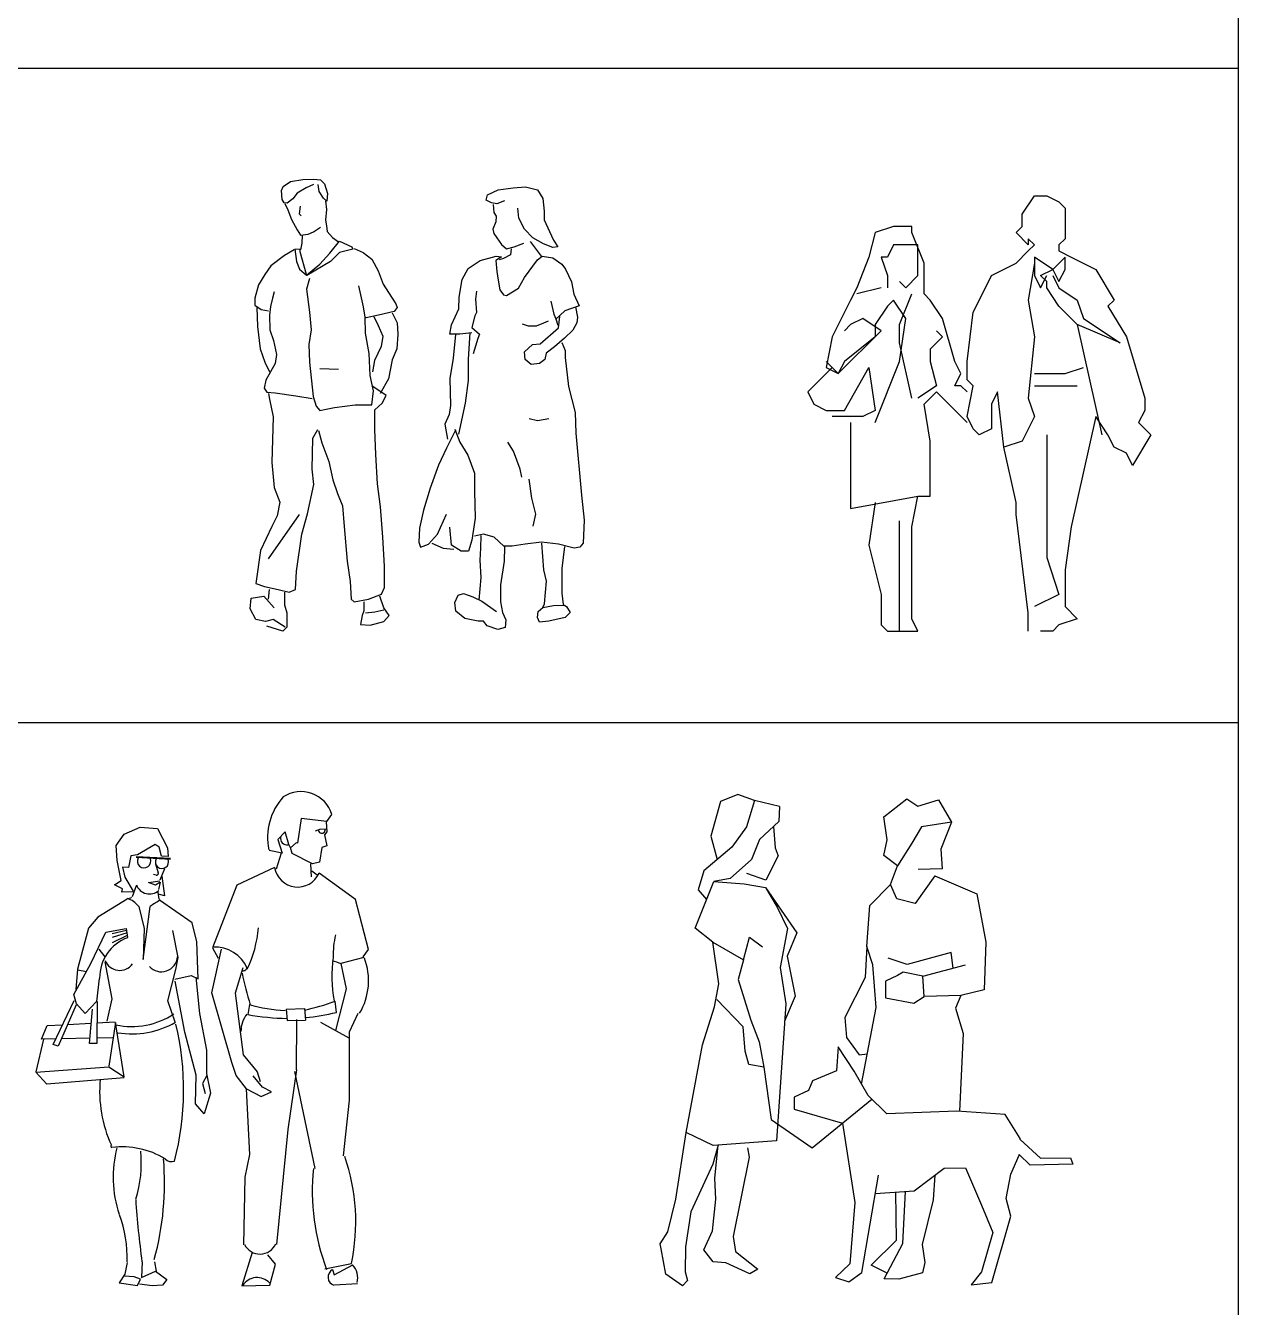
# Model space of a CAD drawing. Header units: millimetres. Extents: x 80073 to 99926, y 37306 to 52946.
# Drawn here: x 95475 to 99926, y 40457 to 45159 of the extents above; entities that cross this region are included whole.
import ezdxf

# ---------------------------------------------------------------- set-up
doc = ezdxf.new("R2010")
doc.units = ezdxf.units.MM
doc.layers.add('www.cad-blocks.net', color=7, linetype='Continuous')

# ---------------------------------------------------------------- blocks, each defined once
blk = doc.blocks.new('A$C4904166D')
at = {"linetype": 'ByBlock'}
for p, q in [((0.1205, 1.6308), (0.1477, 1.65)), ((0.1477, 1.65), (0.193, 1.657)), ((0.193, 1.657), (0.2327, 1.6583)), ((0.2327, 1.6583), (0.2576, 1.6555)), ((0.2576, 1.6555), (0.2723, 1.6403)), ((0.1149, 1.6168), (0.1205, 1.6308)), ((0.1172, 1.5836), (0.1149, 1.6168)), ((0.1726, 1.6071), (0.1556, 1.5864)), ((0.2055, 1.6266), (0.1726, 1.6071)), ((0.2315, 1.639), (0.2055, 1.6266)), ((0.253, 1.6128), (0.2485, 1.639)), ((0.2689, 1.5878), (0.253, 1.6128)), ((0.2723, 1.6403), (0.2836, 1.6058)), ((0.2836, 1.6058), (0.2814, 1.5768)), ((0.8654, 1.5812), (0.8699, 1.6)), ((0.8699, 1.6), (0.9093, 1.6187)), ((0.9093, 1.6187), (0.9641, 1.6267)), ((0.9641, 1.6267), (1.0101, 1.6293)), ((1.0101, 1.6293), (1.0538, 1.6187)), ((1.0538, 1.6187), (1.0735, 1.5866)), ((0.1239, 1.5712), (0.1172, 1.5836)), ((0.1352, 1.5699), (0.1239, 1.5712)), ((0.1262, 1.5684), (0.1375, 1.5449)), ((0.1556, 1.5864), (0.1352, 1.5699)), ((0.1828, 1.5589), (0.1794, 1.5312)), ((0.2814, 1.5768), (0.2689, 1.5878)), ((0.2757, 1.5781), (0.2791, 1.5464)), ((0.8852, 1.5706), (0.8654, 1.5812)), ((0.9049, 1.5679), (0.8852, 1.5706)), ((0.8917, 1.5651), (0.894, 1.5358)), ((0.9333, 1.5785), (0.9049, 1.5679)), ((0.9859, 1.5143), (0.9815, 1.5519)), ((1.0735, 1.5866), (1.078, 1.5411)), ((0.1375, 1.5449), (0.1511, 1.5104)), ((0.1511, 1.5104), (0.1716, 1.4717)), ((0.1794, 1.5312), (0.1863, 1.5229)), ((0.2791, 1.5464), (0.2757, 1.5077)), ((0.2757, 1.5077), (0.2791, 1.487)), ((0.894, 1.5358), (0.9027, 1.5224)), ((0.9027, 1.5224), (0.9006, 1.5011)), ((1.0057, 1.4743), (0.9859, 1.5143)), ((1.078, 1.5411), (1.078, 1.509)), ((1.078, 1.509), (1.0977, 1.4662)), ((0.1716, 1.4717), (0.184, 1.4523)), ((0.2123, 1.4565), (0.2315, 1.4648)), ((0.2315, 1.4648), (0.2576, 1.4815)), ((0.2791, 1.487), (0.2824, 1.4662)), ((0.2824, 1.4662), (0.3018, 1.444)), ((0.9006, 1.5011), (0.8896, 1.4743)), ((0.8896, 1.4743), (0.894, 1.4582)), ((0.894, 1.4582), (0.9049, 1.4422)), ((1.0364, 1.4422), (1.0057, 1.4743)), ((1.0977, 1.4662), (1.113, 1.4341)), ((0.184, 1.4523), (0.2123, 1.4565)), ((0.1896, 1.4233), (0.184, 1.3984)), ((0.1908, 1.451), (0.1896, 1.4233)), ((0.2916, 1.3859), (0.3278, 1.4303)), ((0.3018, 1.444), (0.3243, 1.4275)), ((0.3278, 1.4303), (0.373, 1.4095)), ((0.9049, 1.4422), (0.9225, 1.4182)), ((0.9225, 1.4182), (0.9399, 1.402)), ((0.9685, 1.4101), (1.0035, 1.4235)), ((1.0275, 1.4288), (1.0451, 1.4048)), ((1.0757, 1.4207), (1.0364, 1.4422)), ((1.1107, 1.4073), (1.0757, 1.4207)), ((1.113, 1.4341), (1.1283, 1.4101)), ((0.1254, 1.378), (0.0759, 1.3406)), ((0.1616, 1.3989), (0.1254, 1.378)), ((0.1636, 1.4011), (0.1693, 1.3556)), ((0.1828, 1.3998), (0.1636, 1.4011)), ((0.1828, 1.3916), (0.1828, 1.3998)), ((0.2066, 1.3085), (0.1828, 1.3916)), ((0.2552, 1.3459), (0.2916, 1.3859)), ((0.3278, 1.3888), (0.2938, 1.3556)), ((0.3765, 1.4011), (0.3278, 1.3888)), ((0.373, 1.4095), (0.3765, 1.4011)), ((0.3813, 1.4035), (0.4137, 1.3895)), ((0.4137, 1.3895), (0.4462, 1.3639)), ((0.4462, 1.3639), (0.469, 1.322)), ((0.8436, 1.3593), (0.9027, 1.3752)), ((0.9225, 1.3727), (0.9006, 1.3593)), ((0.9027, 1.3752), (0.9225, 1.3727)), ((0.929, 1.3674), (0.9136, 1.3619)), ((0.9552, 1.3806), (0.929, 1.3674)), ((0.9399, 1.402), (0.9685, 1.4101)), ((0.9575, 1.402), (0.9552, 1.3806)), ((1.0451, 1.4048), (1.067, 1.3752)), ((1.0538, 1.3619), (1.0714, 1.3752)), ((1.0714, 1.3752), (1.1107, 1.3699)), ((1.1283, 1.4101), (1.1107, 1.4073)), ((1.1107, 1.3699), (1.1436, 1.3459)), ((0.0759, 1.3406), (0.0529, 1.3079)), ((0.1693, 1.3556), (0.1806, 1.3279)), ((0.1806, 1.3279), (0.2066, 1.3057)), ((0.2066, 1.3057), (0.2552, 1.3459)), ((0.2938, 1.3556), (0.2078, 1.3044)), ((0.469, 1.322), (0.4881, 1.2731)), ((0.7778, 1.2898), (0.7998, 1.3297)), ((0.7998, 1.3297), (0.8436, 1.3593)), ((0.9006, 1.3593), (0.9049, 1.3191)), ((0.9049, 1.3191), (0.9093, 1.287)), ((1.0057, 1.2978), (1.0538, 1.3619)), ((1.1436, 1.3459), (1.1567, 1.3272)), ((1.1567, 1.3272), (1.1786, 1.2817)), ((0.03, 1.2707), (0.0167, 1.2217)), ((0.0529, 1.3079), (0.03, 1.2707)), ((0.2171, 1.294), (0.2057, 1.2544)), ((0.4881, 1.2731), (0.5071, 1.2428)), ((0.7669, 1.2256), (0.7778, 1.2898)), ((0.9093, 1.287), (0.9159, 1.2523)), ((0.9838, 1.2577), (1.0057, 1.2978)), ((1.1786, 1.2817), (1.1875, 1.2362)), ((0.0873, 1.245), (0.0816, 1.2217)), ((0.2057, 1.2544), (0.2171, 1.1705)), ((0.4155, 1.1891), (0.3984, 1.2661)), ((0.5071, 1.2428), (0.5339, 1.2008)), ((0.7648, 1.1828), (0.7669, 1.2256)), ((0.8304, 1.247), (0.8261, 1.2175)), ((0.9159, 1.2523), (0.929, 1.2336)), ((0.929, 1.2336), (0.9399, 1.2309)), ((0.9399, 1.2309), (0.9838, 1.2577)), ((1.1875, 1.2362), (1.2072, 1.1935)), ((0.0167, 1.2217), (0.0167, 1.196)), ((0.0167, 1.196), (0.0395, 1.1799)), ((0.0243, 1.1868), (0.0261, 1.117)), ((0.0395, 1.1799), (0.0662, 1.1751)), ((0.0739, 1.1914), (0.07, 1.1588)), ((0.0816, 1.2217), (0.0739, 1.1914)), ((0.4212, 1.1518), (0.4155, 1.1891)), ((0.5396, 1.1868), (0.5282, 1.1727)), ((0.5339, 1.2008), (0.5396, 1.1868)), ((0.7385, 1.1239), (0.7648, 1.1828)), ((0.8261, 1.2175), (0.8304, 1.1694)), ((1.1025, 1.21), (1.1145, 1.163)), ((1.2072, 1.1935), (1.1546, 1.1747)), ((1.1936, 1.1894), (1.2009, 1.1513)), ((0.07, 1.1588), (0.072, 1.1052)), ((0.2171, 1.1705), (0.2228, 1.1052)), ((0.4232, 1.0935), (0.4212, 1.1518)), ((0.4251, 1.1494), (0.4232, 1.1494)), ((0.4709, 1.1588), (0.4251, 1.1494)), ((0.4537, 1.1542), (0.469, 1.1215)), ((0.5282, 1.1727), (0.4709, 1.1588)), ((0.5205, 1.1681), (0.5396, 1.1309)), ((0.5396, 1.1309), (0.5415, 1.0889)), ((0.8238, 1.156), (0.813, 1.1133)), ((0.8304, 1.1694), (0.8238, 1.156)), ((1.0757, 1.1292), (1.0494, 1.1186)), ((1.0933, 1.1373), (1.0757, 1.1292)), ((1.1145, 1.163), (1.1217, 1.1454)), ((1.1546, 1.1747), (1.1196, 1.1426)), ((1.1217, 1.1454), (1.1289, 1.1219)), ((1.1313, 1.1131), (1.1361, 1.1542)), ((1.1985, 1.1307), (1.184, 1.1043)), ((1.2009, 1.1513), (1.1985, 1.1307)), ((0.0261, 1.117), (0.0358, 1.0353)), ((0.072, 1.1052), (0.0853, 1.0656)), ((0.2228, 1.1052), (0.2151, 1.0517)), ((0.4365, 1.019), (0.4232, 1.0935)), ((0.469, 1.1215), (0.4861, 1.0819)), ((0.4861, 1.0819), (0.4804, 1.0447)), ((0.5415, 1.0889), (0.5378, 1.0353)), ((0.7319, 1.0891), (0.7385, 1.1239)), ((0.7691, 1.0891), (0.7319, 1.0891)), ((0.7534, 1.0885), (0.7443, 1.0007)), ((0.813, 1.0946), (0.7691, 1.0891)), ((0.8013, 0.997), (0.8073, 1.0959)), ((0.813, 1.1133), (0.8414, 1.0891)), ((0.8414, 1.0891), (0.8348, 1.0731)), ((1.021, 1.1186), (0.9991, 1.1265)), ((1.0494, 1.1186), (1.021, 1.1186)), ((1.064, 1.0544), (1.1313, 1.1131)), ((1.184, 1.1043), (1.1528, 1.075)), ((0.0358, 1.0353), (0.0529, 0.9864)), ((0.0853, 1.0656), (0.0967, 1.0142)), ((0.2151, 1.0517), (0.2171, 0.9864)), ((0.4804, 1.0447), (0.4556, 0.9933)), ((0.5378, 1.0353), (0.5205, 0.9957)), ((0.8348, 1.0731), (0.8173, 1.017)), ((1.0063, 1.0251), (1.0352, 1.0515)), ((1.0352, 1.0515), (1.064, 1.0544)), ((1.1169, 1.0427), (1.0856, 1.0192)), ((1.1528, 1.075), (1.1169, 1.0427)), ((1.1436, 1.0592), (1.1556, 1.03)), ((0.0967, 1.0142), (0.091, 0.9818)), ((0.4403, 0.9374), (0.4365, 1.019)), ((0.4556, 0.9933), (0.448, 0.9513)), ((0.5205, 0.9957), (0.5071, 0.9258)), ((0.7443, 1.0007), (0.7323, 0.9273)), ((0.8013, 0.9199), (0.8013, 0.997)), ((1.0087, 0.9959), (1.0063, 1.0251)), ((1.0304, 0.9783), (1.0087, 0.9959)), ((1.0808, 0.9959), (1.0616, 0.9812)), ((1.0856, 1.0192), (1.0808, 0.9959)), ((1.1556, 1.03), (1.1556, 1.0043)), ((1.1556, 1.0043), (1.1677, 0.8979)), ((0.0529, 0.9864), (0.07, 0.9513)), ((0.091, 0.9818), (0.0568, 0.921)), ((0.2171, 0.9864), (0.2304, 0.8605)), ((0.2552, 0.9631), (0.3239, 0.9607)), ((1.0616, 0.9812), (1.0304, 0.9783)), ((0.0568, 0.921), (0.0509, 0.8908)), ((0.4519, 0.8814), (0.4403, 0.9374)), ((0.4983, 0.8645), (0.4459, 0.9001)), ((0.5071, 0.9258), (0.4766, 0.8721)), ((0.7323, 0.9273), (0.7353, 0.8282)), ((0.7894, 0.8356), (0.8013, 0.9199)), ((1.1677, 0.8979), (1.1917, 0.8025)), ((0.0509, 0.8908), (0.0605, 0.8768)), ((0.0605, 0.8768), (0.091, 0.8745)), ((0.067, 0.8717), (0.0699, 0.8504)), ((0.0699, 0.8504), (0.0844, 0.7862)), ((0.091, 0.8745), (0.1673, 0.8629)), ((0.1673, 0.8629), (0.2265, 0.8535)), ((0.2304, 0.8605), (0.2419, 0.8255)), ((0.4462, 0.8302), (0.4519, 0.8814)), ((0.4837, 0.8361), (0.4983, 0.8645)), ((0.2419, 0.8255), (0.2552, 0.8091)), ((0.2552, 0.8091), (0.2781, 0.8139)), ((0.2781, 0.8139), (0.3087, 0.8209)), ((0.3087, 0.8209), (0.385, 0.8302)), ((0.385, 0.8302), (0.4462, 0.8302)), ((0.4574, 0.8112), (0.4837, 0.8361)), ((0.4574, 0.74), (0.4574, 0.8112)), ((0.7353, 0.8282), (0.7293, 0.7952)), ((0.7654, 0.722), (0.7894, 0.8356)), ((1.1917, 0.8025), (1.1947, 0.7257)), ((0.0844, 0.7862), (0.0787, 0.6191)), ((0.7293, 0.7952), (0.7143, 0.7587)), ((0.7143, 0.7587), (0.7233, 0.7037)), ((1.0236, 0.7805), (1.0535, 0.7732)), ((1.0535, 0.7732), (1.0956, 0.7805)), ((0.2273, 0.5942), (0.2301, 0.7081)), ((0.2301, 0.7081), (0.2477, 0.74)), ((0.2506, 0.7365), (0.2623, 0.6903)), ((0.4604, 0.6475), (0.4574, 0.74)), ((0.7534, 0.7367), (0.7203, 0.6707)), ((0.7503, 0.7404), (0.7684, 0.6927)), ((1.1947, 0.7257), (1.2157, 0.4984)), ((0.2623, 0.6903), (0.2884, 0.6226)), ((0.7203, 0.6707), (0.6903, 0.6083)), ((0.7684, 0.6927), (0.7983, 0.645)), ((0.9665, 0.6596), (0.9455, 0.6927)), ((0.9905, 0.5936), (0.9665, 0.6596)), ((0.0787, 0.6191), (0.0874, 0.5265)), ((0.2884, 0.6226), (0.303, 0.5551)), ((0.4663, 0.5408), (0.4604, 0.6475)), ((0.7983, 0.645), (0.8223, 0.5789)), ((0.2331, 0.5373), (0.2273, 0.5942)), ((0.6903, 0.6083), (0.6602, 0.5239)), ((0.8223, 0.5789), (0.8223, 0.5129)), ((0.9966, 0.5643), (0.9905, 0.5936)), ((0.0874, 0.5265), (0.1079, 0.4733)), ((0.2099, 0.4305), (0.2331, 0.5373)), ((0.303, 0.5551), (0.3206, 0.5052)), ((0.4778, 0.4555), (0.4663, 0.5408)), ((0.6602, 0.5239), (0.6362, 0.4434)), ((1.0326, 0.4874), (1.0236, 0.5569)), ((0.1079, 0.4733), (0.099, 0.4234)), ((0.3206, 0.5052), (0.338, 0.459)), ((0.8223, 0.5129), (0.8253, 0.414)), ((1.0475, 0.4287), (1.0326, 0.4874)), ((1.2157, 0.4984), (1.2247, 0.4067)), ((0.0667, 0.2653), (0.1804, 0.4283)), ((0.099, 0.4234), (0.0787, 0.3843)), ((0.1894, 0.3557), (0.2099, 0.4305)), ((0.338, 0.459), (0.3439, 0.3843)), ((0.4866, 0.345), (0.4778, 0.4555)), ((0.6362, 0.4434), (0.6212, 0.3773)), ((0.6873, 0.3553), (0.7203, 0.4287)), ((1.0386, 0.3847), (1.0475, 0.4287)), ((0.0787, 0.3843), (0.0379, 0.2953)), ((0.3439, 0.3843), (0.3554, 0.2561)), ((0.6212, 0.3773), (0.6182, 0.326)), ((0.7383, 0.315), (0.7323, 0.381)), ((0.8253, 0.414), (0.8133, 0.3333)), ((1.2247, 0.4067), (1.2217, 0.3223)), ((0.169, 0.2205), (0.1894, 0.3557)), ((0.4924, 0.2383), (0.4866, 0.345)), ((0.6542, 0.3186), (0.6873, 0.3553)), ((0.8133, 0.3333), (0.8013, 0.293)), ((0.8554, 0.3553), (0.8223, 0.348)), ((0.846, 0.3509), (0.8447, 0.304)), ((0.8944, 0.3443), (0.8554, 0.3553)), ((0.9305, 0.3113), (0.8944, 0.3443)), ((0.0379, 0.2953), (0.0204, 0.1743)), ((0.6182, 0.326), (0.6242, 0.3076)), ((0.6242, 0.3076), (0.6542, 0.3186)), ((0.6662, 0.3223), (0.7083, 0.304)), ((0.7083, 0.304), (0.7473, 0.3003)), ((0.7744, 0.293), (0.7383, 0.315)), ((0.8013, 0.293), (0.7744, 0.293)), ((0.8447, 0.304), (0.8418, 0.2601)), ((0.9605, 0.3113), (0.9305, 0.3113)), ((0.9329, 0.3089), (0.9314, 0.2568)), ((1.0086, 0.3186), (0.9605, 0.3113)), ((1.0685, 0.326), (1.0086, 0.3186)), ((1.1316, 0.3186), (1.0685, 0.326)), ((1.0774, 0.2249), (1.0705, 0.3223)), ((1.1887, 0.304), (1.1316, 0.3186)), ((1.1531, 0.3106), (1.1435, 0.2298)), ((1.2097, 0.3076), (1.1887, 0.304)), ((1.2217, 0.3223), (1.2097, 0.3076)), ((0.3554, 0.2561), (0.3671, 0.1814)), ((0.4924, 0.1601), (0.4924, 0.2383)), ((0.8418, 0.2601), (0.846, 0.1963)), ((0.9314, 0.2568), (0.9177, 0.1693)), ((0.1661, 0.153), (0.169, 0.2205)), ((0.846, 0.1963), (0.8391, 0.1139)), ((1.087, 0.1827), (1.0774, 0.2249)), ((1.1435, 0.2298), (1.1435, 0.139)), ((0.0204, 0.1743), (0.0524, 0.1636)), ((0.0524, 0.1636), (0.102, 0.153)), ((0.067, 0.1174), (0.0699, 0.153)), ((0.102, 0.153), (0.1427, 0.1423)), ((0.1253, 0.1423), (0.1253, 0.0959)), ((0.1427, 0.1423), (0.1661, 0.153)), ((0.3671, 0.1814), (0.37, 0.1174)), ((0.4809, 0.1352), (0.4924, 0.1601)), ((0.9177, 0.1693), (0.9177, 0.1071)), ((1.0802, 0.1003), (1.087, 0.1827)), ((0, 0.0818), (0.0029, 0.1209)), ((0.0029, 0.1209), (0.0496, 0.128)), ((0.0496, 0.128), (0.0874, 0.0853)), ((0.1253, 0.0959), (0.134, 0.0675)), ((0.37, 0.1174), (0.3817, 0.1068)), ((0.3817, 0.1068), (0.4341, 0.1174)), ((0.4167, 0.1068), (0.4167, 0.0747)), ((0.4341, 0.1174), (0.4809, 0.1352)), ((0.4896, 0.0853), (0.475, 0.128)), ((0.7509, 0.1055), (0.7634, 0.1323)), ((0.7538, 0.0736), (0.7509, 0.1055)), ((0.7634, 0.1323), (0.7826, 0.1374)), ((0.7826, 0.1374), (0.817, 0.1257)), ((0.817, 0.1257), (0.8501, 0.1104)), ((0.8501, 0.1104), (0.9039, 0.0717)), ((0.9177, 0.1071), (0.926, 0.0684)), ((1.0733, 0.087), (1.0802, 0.1003)), ((1.1133, 0.0937), (1.149, 0.0954)), ((1.1435, 0.139), (1.1477, 0.097)), ((1.1477, 0.097), (1.16, 0.0903)), ((0.0204, 0.0426), (0, 0.0818)), ((0.134, 0.0675), (0.134, 0.0141)), ((0.4109, 0.0569), (0.405, 0.0248)), ((0.4167, 0.0747), (0.4109, 0.0569)), ((0.4226, 0.0675), (0.4574, 0.0712)), ((0.4574, 0.0712), (0.4896, 0.0781)), ((0.51, 0.0569), (0.4896, 0.0853)), ((0.4896, 0.0356), (0.51, 0.0569)), ((0.7869, 0.0466), (0.7538, 0.0736)), ((0.926, 0.0684), (0.9383, 0.0415)), ((1.0539, 0.0499), (1.0568, 0.0717)), ((1.0609, 0.0332), (1.0539, 0.0499)), ((1.0568, 0.0717), (1.0733, 0.087)), ((1.0733, 0.087), (1.1133, 0.0937)), ((1.1559, 0.0499), (1.0953, 0.0365)), ((1.1738, 0.0684), (1.1559, 0.0499)), ((1.16, 0.0903), (1.1738, 0.0684)), ((0.0553, 0.0356), (0.0204, 0.0426)), ((0.0844, 0.0426), (0.0553, 0.0356)), ((0.1194, 0), (0.0611, 0.0178)), ((0.1281, 0.0141), (0.0844, 0.0426)), ((0.134, 0.0141), (0.1194, 0)), ((0.405, 0.0248), (0.44, 0.0213)), ((0.44, 0.0213), (0.4896, 0.0356)), ((0.8364, 0.0365), (0.7869, 0.0466)), ((0.8557, 0.0365), (0.8364, 0.0365)), ((0.8695, 0.0196), (0.8557, 0.0365)), ((0.9081, 0.0062), (0.8695, 0.0196)), ((0.9356, 0.013), (0.9081, 0.0062)), ((0.9383, 0.0415), (0.9356, 0.013)), ((1.0953, 0.0365), (1.0609, 0.0332))]:
    blk.add_line(p, q, dxfattribs=at)
blk = doc.blocks.new('A$C64FC552E')
at = {"linetype": 'ByBlock'}
for p, q in [((0.7872, 1.5294), (0.8322, 1.5969)), ((0.8322, 1.5969), (0.8772, 1.5969)), ((0.8772, 1.5969), (0.9222, 1.5744)), ((0.9222, 1.5744), (0.9446, 1.5519)), ((0.9446, 1.5519), (0.9446, 1.5069)), ((0.7872, 1.4844), (0.7872, 1.5294)), ((0.9446, 1.5069), (0.9446, 1.4844)), ((0.2474, 1.462), (0.2249, 1.372)), ((0.3149, 1.4844), (0.2474, 1.462)), ((0.3824, 1.4844), (0.3149, 1.4844)), ((0.3824, 1.462), (0.3824, 1.4844)), ((0.4273, 1.3495), (0.3824, 1.462)), ((0.7647, 1.462), (0.7872, 1.4844)), ((0.8097, 1.417), (0.7647, 1.462)), ((0.9446, 1.4844), (0.9446, 1.4395)), ((0.3149, 1.417), (0.2924, 1.372)), ((0.3599, 1.417), (0.3149, 1.417)), ((0.4048, 1.417), (0.3599, 1.417)), ((0.4048, 1.3945), (0.4048, 1.417)), ((0.8322, 1.417), (0.8097, 1.4395)), ((0.8097, 1.4395), (0.8097, 1.417)), ((0.8097, 1.3945), (0.8322, 1.417)), ((0.9446, 1.4395), (0.9222, 1.417)), ((0.9222, 1.417), (0.9222, 1.3945)), ((0.2249, 1.372), (0.1799, 1.2595)), ((0.2924, 1.372), (0.2699, 1.372)), ((0.2699, 1.372), (0.2924, 1.3045)), ((0.4048, 1.3495), (0.4048, 1.3945)), ((0.7647, 1.3495), (0.8097, 1.3945)), ((0.8997, 1.327), (0.8322, 1.372)), ((0.8322, 1.372), (0.8322, 1.3045)), ((0.9446, 1.372), (0.8997, 1.327)), ((0.9222, 1.3945), (0.9671, 1.372)), ((0.9446, 1.327), (0.9446, 1.372)), ((0.9671, 1.372), (1.0571, 1.327)), ((0.4048, 1.3045), (0.4048, 1.3495)), ((0.4273, 1.327), (0.4273, 1.3495)), ((0.4273, 1.282), (0.4273, 1.327)), ((0.6747, 1.3045), (0.7647, 1.3495)), ((0.8322, 1.3495), (0.8097, 1.2145)), ((0.8547, 1.3045), (0.8997, 1.327)), ((0.8997, 1.327), (0.9222, 1.282)), ((0.9222, 1.282), (0.9446, 1.327)), ((1.0571, 1.327), (1.1246, 1.2145)), ((0.2924, 1.3045), (0.2924, 1.2595)), ((0.3374, 1.282), (0.3599, 1.2595)), ((0.3599, 1.2595), (0.4048, 1.3045)), ((0.4273, 1.237), (0.4273, 1.282)), ((0.6523, 1.2595), (0.6747, 1.3045)), ((0.8322, 1.3045), (0.8547, 1.2595)), ((0.8772, 1.282), (0.8547, 1.3045)), ((0.8547, 1.2595), (0.8772, 1.3045)), ((0.8772, 1.2595), (0.8772, 1.282)), ((0.8997, 1.3045), (0.9222, 1.2595)), ((0.1799, 1.2595), (0.1574, 1.2145)), ((0.2699, 1.2595), (0.1799, 1.237)), ((0.3374, 1.1246), (0.3824, 1.237)), ((0.4498, 1.2145), (0.4273, 1.237)), ((0.6073, 1.1696), (0.6523, 1.2595)), ((0.9222, 1.1921), (0.8772, 1.2595)), ((0.9222, 1.2595), (0.9896, 1.2145)), ((0.1574, 1.2145), (0.09, 1.0796)), ((0.2924, 1.1921), (0.2474, 1.1246)), ((0.3149, 1.2145), (0.2924, 1.1921)), ((0.3599, 1.1471), (0.3149, 1.2145)), ((0.4948, 1.1471), (0.4498, 1.2145)), ((0.8097, 1.2145), (0.8322, 1.0796)), ((0.9896, 1.1246), (0.9222, 1.1921)), ((0.9896, 1.2145), (1.0121, 1.1471)), ((1.1246, 1.2145), (1.1021, 1.1921)), ((1.1021, 1.1921), (1.1696, 1.0796)), ((0.2024, 1.1471), (0.1574, 1.1246)), ((0.2699, 1.1021), (0.2024, 1.1471)), ((0.3374, 0.9896), (0.3599, 1.1471)), ((0.5398, 0.9896), (0.4948, 1.1471)), ((0.5848, 0.9896), (0.6073, 1.1696)), ((1.0121, 1.1471), (1.1471, 1.0571)), ((0.1125, 0.9446), (0.2699, 1.1021)), ((0.1574, 1.1246), (0.1349, 1.1021)), ((0.2474, 1.1246), (0.2474, 1.0796)), ((0.3374, 1.0571), (0.3374, 1.1246)), ((0.4723, 1.1021), (0.4948, 1.0796)), ((1.1471, 1.0571), (0.9896, 1.1246)), ((0.9896, 1.1246), (1.0796, 0.7197)), ((0.09, 1.0796), (0.0675, 0.9671)), ((0.2474, 1.0796), (0.1349, 0.9896)), ((0.3824, 0.8547), (0.3374, 1.0571)), ((0.4948, 1.0796), (0.4498, 1.0346)), ((0.4498, 1.0346), (0.4498, 0.9896)), ((0.8322, 1.0796), (0.8097, 0.8547)), ((1.1696, 1.0796), (1.237, 0.8547)), ((0.09, 0.9671), (0.0675, 0.9896)), ((0.1349, 0.9896), (0.1125, 0.9446)), ((0.2474, 0.7647), (0.3374, 0.9896)), ((0.4498, 0.9896), (0.4723, 0.8997)), ((0.5623, 0.9446), (0.5398, 0.9896)), ((0.5848, 0.9671), (0.5848, 0.9896)), ((0.09, 0.9671), (0, 0.8772)), ((0.0675, 0.9671), (0.1125, 0.9446)), ((0.1125, 0.9446), (0.09, 0.9671)), ((0.1349, 0.8097), (0.2249, 0.9671)), ((0.2249, 0.9671), (0.2474, 0.8097)), ((0.5398, 0.8997), (0.5623, 0.9446)), ((0.5848, 0.9222), (0.5848, 0.9671)), ((0.8322, 0.9446), (0.8772, 0.9446)), ((0.8772, 0.9446), (0.9446, 0.9446)), ((0.9446, 0.9446), (1.0121, 0.9671)), ((0.4723, 0.8997), (0.4048, 0.8547)), ((0.5623, 0.8997), (0.5398, 0.8997)), ((0.5848, 0.8772), (0.5623, 0.8997)), ((0.6073, 0.8997), (0.5848, 0.9222)), ((0.5848, 0.7872), (0.6073, 0.8997)), ((0.8322, 0.8997), (0.8997, 0.8997)), ((0.8997, 0.8997), (0.9671, 0.8997)), ((0.9671, 0.8997), (0.9896, 0.8997)), ((0, 0.8772), (0.0225, 0.8322)), ((0.4273, 0.8322), (0.4723, 0.8772)), ((0.4723, 0.8772), (0.5848, 0.7647)), ((0.6972, 0.8772), (0.6747, 0.8322)), ((0.7197, 0.6747), (0.6972, 0.8772)), ((0.8097, 0.8547), (0.8322, 0.7872)), ((1.237, 0.8547), (1.237, 0.8097)), ((0.0225, 0.8322), (0.0675, 0.8097)), ((0.0675, 0.8097), (0.1349, 0.8097)), ((0.2474, 0.8097), (0.2024, 0.7872)), ((0.4498, 0.6972), (0.4273, 0.8322)), ((0.6747, 0.8322), (0.6747, 0.7647)), ((1.237, 0.8097), (1.2145, 0.7647)), ((0.1799, 0.7872), (0.09, 0.7872)), ((0.1574, 0.7647), (0.1574, 0.6523)), ((0.2024, 0.7872), (0.1799, 0.7872)), ((0.6073, 0.7422), (0.5848, 0.7872)), ((0.6747, 0.7647), (0.6747, 0.7422)), ((0.8322, 0.7872), (0.7872, 0.6972)), ((1.0571, 0.7872), (0.9671, 0.3824)), ((1.1021, 0.7197), (1.0571, 0.7872)), ((1.2145, 0.7647), (1.2595, 0.7197)), ((0.6298, 0.7197), (0.6073, 0.7422)), ((0.6747, 0.7422), (0.6298, 0.7197)), ((0.8772, 0.7197), (0.8772, 0.4948)), ((1.1246, 0.6747), (1.1021, 0.7197)), ((1.2595, 0.7197), (1.1921, 0.6073)), ((0.4498, 0.4948), (0.4498, 0.6972)), ((0.7872, 0.6972), (0.7197, 0.6747)), ((0.7647, 0.4723), (0.7197, 0.6747)), ((1.1696, 0.6523), (1.1246, 0.6747)), ((0.1574, 0.6523), (0.1574, 0.4498)), ((1.1921, 0.6073), (1.1696, 0.6523)), ((0.1574, 0.4498), (0.4048, 0.4948)), ((0.2474, 0.4723), (0.2249, 0.3149)), ((0.3824, 0.3824), (0.4048, 0.4948)), ((0.4048, 0.4948), (0.4498, 0.4948)), ((0.7647, 0.4273), (0.7647, 0.4723)), ((0.8772, 0.4948), (0.8772, 0.2699)), ((0.8097, 0.0675), (0.7647, 0.4273)), ((0.3374, 0.0675), (0.3374, 0.4048)), ((0.3824, 0.045), (0.3824, 0.3824)), ((0.9671, 0.3824), (0.9446, 0.2249)), ((0.2249, 0.3149), (0.2699, 0.1349)), ((0.8772, 0.2699), (0.9222, 0.1349)), ((0.9446, 0.2249), (0.9446, 0.09)), ((0.2699, 0.1349), (0.2699, 0.0225)), ((0.9222, 0.1349), (0.8322, 0.09)), ((0.3374, 0.0225), (0.3374, 0.0675)), ((0.8097, 0), (0.8097, 0.0675)), ((0.9446, 0.09), (0.9896, 0.045)), ((0.2699, 0.0225), (0.2924, 0)), ((0.3374, 0), (0.3374, 0.0225)), ((0.4048, 0), (0.3824, 0.045)), ((0.9222, 0.0225), (0.8997, 0)), ((0.9896, 0.045), (0.9222, 0.0225)), ((0.2924, 0), (0.3374, 0)), ((0.3374, 0), (0.3824, 0)), ((0.3824, 0), (0.4048, 0)), ((0.8997, 0), (0.8547, 0))]:
    blk.add_line(p, q, dxfattribs=at)
blk = doc.blocks.new('1M104', base_point=(230, 53))
for p, q in [((228.08, 115.71), (230.34, 116.67)), ((230.34, 116.67), (232.77, 116.5)), ((232.77, 116.5), (234.17, 113.78)), ((226.96, 114.08), (228.08, 115.71)), ((227.06, 111.99), (226.96, 114.08)), ((232.45, 114.25), (229.96, 112.79)), ((233.02, 113.88), (232.45, 114.25)), ((229.02, 112.66), (228.7, 111.01)), ((229.96, 112.79), (229.02, 112.66)), ((234.62, 112.25), (229.75, 112.5)), ((234.62, 112.12), (229.75, 112.38)), ((233.35, 112.57), (233.02, 113.88)), ((234.29, 112.55), (233.35, 112.57)), ((234.17, 113.78), (234.29, 112.55)), ((227.65, 109.16), (227.06, 111.99)), ((228.7, 111.01), (227.83, 111.03)), ((227.83, 111.03), (228.16, 109.65)), ((232.5, 111.5), (232.89, 110.24)), ((233.13, 109.26), (233.82, 110.83)), ((226.7, 108.53), (227.65, 109.16)), ((227.84, 108), (226.7, 108.53)), ((228.16, 109.65), (229.36, 107.64)), ((231.5, 108.88), (233.12, 109.12)), ((232.5, 108.5), (231.5, 108.88)), ((232.6, 109.92), (232.21, 110)), ((233.12, 108.88), (232.5, 108.5)), ((232.96, 107.89), (233.2, 108.9)), ((233.38, 109.75), (233.75, 107)), ((227.76, 107.5), (227.84, 108)), ((229.43, 107.56), (227.76, 107.5)), ((228.5, 106.6), (229.01, 106.73)), ((229.01, 106.73), (229.11, 106.82)), ((229.26, 106.89), (229.8, 108.46)), ((233, 106.52), (232.88, 107.53)), ((233.25, 107.12), (232.88, 107.25)), ((233.75, 107), (233.25, 107.12)), ((228.5, 106.52), (224.36, 103.97)), ((230.12, 105.5), (230.88, 102.38)), ((230.75, 98), (231.75, 105.5)), ((233.06, 106.48), (233, 106.3)), ((237.69, 103.17), (233.05, 106.4)), ((224.36, 103.97), (223.03, 102.41)), ((238.35, 100.49), (237.69, 103.17)), ((223.03, 102.41), (221.46, 96.67)), ((223.35, 97.43), (225.47, 101.85)), ((225.47, 101.85), (228.37, 102.38)), ((228.38, 102.12), (226.38, 101.62)), ((228.5, 101.75), (226.38, 101.12)), ((228.5, 101.38), (226.38, 100.38)), ((228.37, 102.38), (228.55, 101.1)), ((230.88, 102.38), (230.75, 98)), ((235.71, 98.3), (234.92, 102.08)), ((225.4, 98.39), (224.55, 99.49)), ((238.53, 95.29), (238.35, 100.49)), ((226.39, 92.48), (225.38, 97.67)), ((235.38, 96.59), (235.71, 98.3)), ((220.95, 93.08), (223.35, 97.43)), ((221.46, 96.67), (221.26, 93.79)), ((221.53, 96.53), (222.73, 96.3)), ((234.22, 92.2), (235.38, 96.59)), ((224.53, 95.31), (224.18, 92.07)), ((235.21, 95.22), (237.53, 95.75)), ((236.63, 87.76), (235.27, 94.93)), ((237.53, 95.75), (238.53, 95.29)), ((238.17, 95.52), (238.71, 90.39)), ((221.36, 91.77), (220.95, 93.08)), ((225.69, 89.3), (226.39, 92.48)), ((218.06, 86), (221.01, 92.21)), ((221.28, 91.63), (218.77, 85.77)), ((222.55, 90.38), (221.36, 91.77)), ((224.18, 92.07), (222.55, 90.38)), ((223.18, 86.18), (223.58, 91)), ((224.25, 92.07), (224.19, 86.16)), ((235.29, 89.16), (234.22, 92.2)), ((216.42, 86.76), (217.18, 88.69)), ((217.18, 88.69), (219.39, 88.81)), ((220.09, 88.85), (223.41, 89.02)), ((224.22, 89.07), (226.78, 89.2)), ((226.85, 89.13), (225.92, 82.95)), ((228.06, 81.46), (226.85, 89.13)), ((238.71, 90.39), (239.68, 85.24)), ((223.24, 86.91), (219.22, 86.82)), ((226.44, 86.97), (224.2, 86.93)), ((238.23, 81.67), (236.63, 87.76)), ((216.7, 86.75), (215.59, 82.16)), ((218.44, 86.8), (216.42, 86.76)), ((218.77, 85.77), (218.06, 86)), ((224.19, 86.16), (223.18, 86.18)), ((239.68, 85.24), (239.68, 81.93)), ((215.59, 82.09), (225.92, 82.87)), ((217.14, 80.4), (215.59, 82.09)), ((225.92, 82.87), (228.06, 81.46)), ((238.14, 77.63), (238.23, 81.67)), ((239.75, 81.62), (239.12, 80.5)), ((239.68, 81.93), (240.27, 79.17)), ((228.05, 81.31), (217.14, 80.4)), ((239.12, 80.5), (239.5, 79.12)), ((240.27, 79.17), (239.34, 76.24)), ((239.34, 76.24), (238.14, 77.63)), ((228.5, 55.27), (228.17, 53.62)), ((230.59, 55.37), (230.54, 53.13)), ((232.65, 54.02), (232.39, 55.33)), ((228.17, 53.62), (227.35, 52.41)), ((229.46, 53.23), (228.09, 53.33)), ((230.39, 52.92), (229.46, 53.23)), ((229.94, 51.99), (230.39, 52.92)), ((230.54, 53.13), (232.51, 54.03)), ((232.51, 54.03), (234.07, 52.84)), ((234.07, 52.84), (233.46, 52.06)), ((227.35, 52.41), (229.94, 51.99)), ((232.01, 51.95), (230.23, 52.2)), ((233.46, 52.06), (232.01, 51.95))]:
    blk.add_line(p, q)
for centre, radius, start, end in [((230.88, 111.9), 0.962, 151.6824, 21.958), ((233.4, 111.78), 0.937, 151.0407, 23.0879), ((231.65, 109.25), 1.99, 201.045, 310.8534), ((232.65, 110.16), 0.25, 258.4486, 17.1027), ((227.34, 103.22), 3.6, 39.3595, 71.2502), ((241.62, 91.5), 17.13, 119.7449, 125.1975), ((230.63, 95.44), 6.02, 110.2277, 180.6117), ((227.45, 98.7), 2.23, 201.7022, 323.593), ((233.31, 98.6), 2.32, 223.4144, 354.5265), ((229.12, 99.48), 10.93, 258.3551, 303.1335), ((229.14, 99.89), 12.37, 260.8915, 299.825), ((196.34, 79.62), 40.12, 345.4872, 13.3864), ((242.97, 79.42), 18.36, 174.8221, 204.4669), ((226.4, 71.67), 0.203, 136.5786, 253.9713), ((227.8, 59.77), 11.8, 59.0386, 97.0838), ((243.21, 67.3), 16.7, 165.5774, 198.2287), ((213.57, 69.29), 16.92, 342.4569, 5.7206), ((192.68, 66.5), 41.09, 344.7471, 4.7519), ((234.77, 70.74), 1.25, 223.275, 289.2745), ((356.41, 72.61), 127, 183.8367, 187.8037), ((209.92, 55.74), 18.58, 358.7627, 19.6826)]:
    blk.add_arc(centre, radius, start, end)
blk = doc.blocks.new('1M107', base_point=(171.24, 52.18))
for p, q in [((171.41, 117.74), (170.89, 114.26)), ((175.07, 117.31), (171.41, 117.74)), ((175.07, 117.31), (175.76, 118.31)), ((169.18, 115.85), (168.15, 114.76)), ((169.7, 114.09), (169.18, 115.85)), ((174.14, 116.24), (173.42, 115.97)), ((174.98, 116.19), (174.14, 116.24)), ((175.07, 115.87), (174.73, 115.44)), ((174.97, 117.27), (175.07, 115.87)), ((168.15, 114.76), (168.76, 112.83)), ((169.9, 113.58), (169.7, 114.09)), ((170.74, 114.3), (169.9, 113.58)), ((170.89, 114.26), (170.74, 114.3)), ((174.73, 115.44), (175.07, 113.9)), ((168.76, 112.83), (166.93, 113.22)), ((168.61, 112.86), (167.9, 110.58)), ((170.15, 112.79), (169.9, 113.62)), ((173.02, 111.32), (170.15, 112.79)), ((174.35, 113.66), (173.99, 111.56)), ((175.07, 113.9), (174.35, 113.66)), ((167.68, 110.81), (162.35, 108.35)), ((172.74, 111.36), (172.84, 109.52)), ((172.91, 110.37), (173.69, 109.8)), ((173.99, 111.56), (173.02, 111.32)), ((179.11, 106.32), (173.95, 110.01)), ((162.35, 108.35), (158.9, 99.51)), ((180.91, 99.23), (179.11, 106.32)), ((158.9, 99.51), (159.7, 98.03)), ((158.81, 93.16), (160.18, 99.29)), ((180.25, 98.14), (177.03, 97.28)), ((180.16, 98.23), (180.91, 99.23)), ((163.2, 96.66), (162.11, 93.1)), ((177.03, 97.28), (177.79, 93.69)), ((161.66, 83.32), (158.81, 93.16)), ((162.11, 93.1), (163.24, 84.39)), ((177.79, 93.69), (176.25, 87.83)), ((164.11, 91.48), (163.88, 90.07)), ((169.3, 90.83), (171.91, 90.91)), ((169.3, 90.83), (169.46, 89.25)), ((171.91, 90.91), (172.03, 89.29)), ((176.41, 90.38), (176.21, 91.97)), ((169.46, 89.25), (172.03, 89.29)), ((170.76, 82.26), (170.8, 89.36)), ((174.14, 88.98), (178.14, 86.8)), ((178.24, 87.62), (179.48, 90.26)), ((178.26, 77.99), (178.24, 87.62)), ((162.27, 81.47), (161.66, 83.32)), ((163.24, 84.39), (165.21, 81.97)), ((163.71, 79.61), (162.27, 81.47)), ((165.95, 79.83), (164.65, 81.43)), ((165.21, 81.97), (165.65, 80.63)), ((170.76, 82.26), (169.52, 73.87)), ((170.49, 82.04), (173.33, 68.35)), ((164.19, 70.34), (163.71, 79.61)), ((163.71, 79.61), (165.8, 78.53)), ((167.25, 79.18), (165.95, 79.83)), ((165.8, 78.53), (167.25, 79.18)), ((177.4, 70.12), (178.26, 77.99)), ((169.52, 73.87), (167.92, 57.62)), ((163.5, 67.14), (164.19, 70.34)), ((163.34, 57.6), (163.5, 67.14)), ((164.51, 56.48), (163.06, 51.79)), ((167.79, 54.87), (166.71, 56.17)), ((167.01, 51.9), (167.79, 54.87)), ((174.75, 54.2), (178.52, 54.96)), ((176.06, 53.34), (178.7, 54.78)), ((175.84, 54.11), (176.06, 53.34)), ((163.06, 51.79), (167.01, 51.9)), ((179.36, 52.09), (176.14, 51.87))]:
    blk.add_line(p, q)
for centre, radius, start, end in [((171.39, 116.96), 4.57, 17.1593, 123.2495), ((175.34, 115.01), 8.66, 138.2091, 191.2646), ((174.34, 116.12), 0.474, 177.6298, 10.3156), ((169.47, 114.99), 0.989, 172.231, 276.4809), ((170.94, 111.37), 3.31, 189.8617, 335.7455), ((149.12, 103.57), 16.31, 334.2645, 355.52), ((188.36, 98.38), 12.43, 166.3488, 181.1675), ((159.23, 94.62), 4.98, 23.1501, 92.6805), ((194.7, 95.52), 18.95, 172.0918, 190.7025), ((171.52, 83.75), 14.57, 67.5984, 72.8035), ((171.98, 94.86), 8.96, 329.1329, 20.8672), ((163.25, 96.8), 0.551, 251.565, 341.5656), ((223.92, 109.09), 62.25, 192.2055, 196.4651), ((170.53, 114.85), 24.24, 254.6352, 266.7442), ((166.7, 116.26), 26.08, 281.5069, 291.3761), ((166.81, 87.73), 3.88, 141.4103, 181.034), ((170.03, 124.95), 35.42, 259.9993, 269.0727), ((169.43, 118.41), 28.88, 275.1757, 283.9757), ((150.68, 60.79), 28.45, 348.1896, 18.9504), ((204.39, 65.21), 31.4, 174.2483, 200.7079), ((165.61, 58.72), 2.44, 207.0956, 335.7518), ((176.89, 52.95), 2.52, 344.0615, 45.1729), ((165.21, 50.56), 2.4, 43.0145, 147.5104), ((176.43, 53.03), 1.22, 118.5477, 252.1011)]:
    blk.add_arc(centre, radius, start, end)
blk = doc.blocks.new('A$C3F3D3BC4')
at = {"xscale": 0.026, "yscale": 0.026, "zscale": 0.026}
for name, p in [('1M107', (0.9692, 0.0105)), ('1M104', (0.3746, 0.0274))]:
    blk.add_blockref(name, p, dxfattribs=at)
blk = doc.blocks.new('A$C2F16394C')
for points in [[(0.3472, 1.7811), (0.2852, 1.8034), (0.2219, 1.7773), (0.1868, 1.6506), (0.21, 1.5644)], [(0.7396, 0.7401), (0.7935, 1.0217), (0.7806, 1.1784), (0.7586, 1.2449), (0.7701, 1.3959), (0.8455, 1.4732), (0.872, 1.5412), (0.8216, 1.5798), (0.8341, 1.6372), (0.8214, 1.7206), (0.9053, 1.7874), (0.9462, 1.7605), (1.0223, 1.7832), (1.07, 1.7019), (1.0306, 1.6025), (1.0349, 1.5307), (0.948, 1.5278)], [(0.4385, 1.759), (0.3472, 1.7811), (0.3175, 1.684), (0.2637, 1.6101), (0.1613, 1.5228), (0.1403, 1.4529), (0.1709, 1.4174)], [(0.4385, 1.759), (0.4357, 1.7034), (0.3653, 1.6376), (0.3363, 1.5642), (0.2579, 1.4949), (0.1976, 1.4844)], [(1.07, 1.7019), (0.9598, 1.6844), (0.9241, 1.6247), (0.872, 1.5412)], [(0.4168, 1.6857), (0.423, 1.6077), (0.4334, 1.5784), (0.3883, 1.4883), (0.3185, 1.5132)], [(1.0083, 1.505), (0.9361, 1.4033), (0.8693, 1.4202), (0.8455, 1.4732)], [(1.0083, 1.505), (1.1626, 1.4381), (1.196, 1.2612), (1.1895, 1.0863), (1.1039, 1.0658), (1.0841, 1.0189), (1.1121, 0.9268), (1.0996, 0.641)], [(0.3869, 1.4613), (0.4295, 1.3899), (0.4678, 1.3114), (0.4415, 1.1685), (0.4618, 1.0345), (0.4269, 0.5326), (0.1951, 0.5155), (0.0955, 0.5628), (0.1562, 0.8848), (0.1999, 1.0246), (0.2154, 1.1088), (0.1943, 1.2615), (0.1293, 1.3132), (0.1976, 1.4844), (0.3087, 1.4749), (0.3869, 1.4613)], [(0.3869, 1.4613), (0.502, 1.2961), (0.4666, 1.2094), (0.4959, 1.0637), (0.4574, 0.9716)], [(0.3065, 1.1961), (0.3279, 1.2791), (0.3764, 1.2439)], [(0.1943, 1.2615), (0.3065, 1.1961), (0.2871, 1.1244), (0.3337, 0.9756), (0.3641, 0.8952), (0.3808, 0.8025), (0.3255, 0.8126), (0.3128, 0.8617), (0.3054, 0.9505), (0.2085, 1.0512)], [(0.7586, 1.2449), (0.7528, 1.1314), (0.6784, 0.9853), (0.6843, 0.9117), (0.7313, 0.848), (0.7609, 0.8511)], [(1.0756, 1.1661), (1.069, 1.2236), (0.9074, 1.1794), (0.8375, 1.2021)], [(1.1039, 1.0658), (0.969, 1.0614), (0.9649, 1.1365), (1.1208, 1.1782)], [(0.9649, 1.1365), (0.8924, 1.1514), (0.871, 1.139), (0.8277, 1.118), (0.828, 1.0566), (0.9312, 1.0379), (0.969, 1.0614)], [(1.3213, 0.5377), (1.3215, 0.5416), (1.2662, 0.6289), (1.0899, 0.6417), (0.8319, 0.6316), (0.7637, 0.6982), (0.7124, 0.7875), (0.6539, 0.8772), (0.6472, 0.7891)], [(0.3808, 0.8025), (0.4078, 0.6107), (0.558, 0.5068), (0.7773, 0.685)], [(0.6472, 0.7891), (0.5592, 0.753), (0.5455, 0.717), (0.4925, 0.6926), (0.4925, 0.6487), (0.6702, 0.5975), (0.7153, 0.3068), (0.6966, 0.0807), (0.644, 0.0315), (0.6933, 0.0155), (0.7412, 0.0497), (0.8014, 0.4061)], [(0.3214, 0.5069), (0.3276, 0.4722), (0.269, 0.1811), (0.2775, 0.1266), (0.3587, 0.0611), (0.3292, 0.0451), (0.241, 0.0844), (0.195, 0.0884), (0.1606, 0.1324), (0.1929, 0.2024), (0.2044, 0.319), (0.2009, 0.3958), (0.213, 0.5168), (0.1939, 0.4463), (0.1135, 0.2717), (0.0936, 0.1437), (0.0929, 0.0513), (0.1009, 0.0199), (0.083, 0), (0.0215, 0.0437), (0.0047, 0.1363), (0, 0.154), (0.0293, 0.1988), (0.0584, 0.3184), (0.0955, 0.5628)], [(1.3213, 0.5377), (1.3967, 0.4686), (1.5066, 0.4704), (1.515, 0.4468), (1.3588, 0.4434), (1.3185, 0.4821)], [(0.7902, 0.3391), (0.9332, 0.3493), (1.0427, 0.4323), (1.1217, 0.4339), (1.1802, 0.2969), (1.2213, 0.1963), (1.1797, 0.0524), (1.1423, 0.0042), (1.2177, 0.0122), (1.288, 0.2566), (1.2698, 0.3211), (1.2878, 0.4104), (1.3184, 0.4798), (1.3185, 0.4821)], [(1.0085, 0.4063), (1.0025, 0.3154), (0.9616, 0.1519), (0.9718, 0.086), (0.9637, 0.0481), (0.8764, 0.0254), (0.8223, 0.0265), (0.8908, 0.1554), (0.9007, 0.347)], [(0.8335, 0.0475), (0.7753, 0.0767), (0.8683, 0.1684), (0.8655, 0.3445)]]:
    blk.add_lwpolyline(points)
blk = doc.blocks.new('format')
at = {"layer": 'www.cad-blocks.net', "color": 155, "true_color": 0x546d8e}
for p, q in [((99925.9, 37305.6), (99925.9, 52946.5)), ((99925.9, 37806.9), (99925.9, 52720)), ((82028.4, 45002.2), (99925.9, 45002.2)), ((82028.4, 42601.7), (99925.9, 42601.7))]:
    blk.add_line(p, q, dxfattribs=at)

msp = doc.modelspace()

# ---------------------------------------------------------------- block references
at = {"xscale": 1000, "yscale": 1000, "zscale": 1000}
for name, p in [('A$C4904166D', (96299.8, 42937.4)), ('A$C64FC552E', (98345.3, 42937.4)), ('A$C3F3D3BC4', (95512.5, 40535)), ('A$C2F16394C', (97803.4, 40535))]:
    msp.add_blockref(name, p, dxfattribs=at)
at = {"layer": 'www.cad-blocks.net'}
msp.add_blockref('format', (0, 0), dxfattribs=at)

doc.saveas('drawing.dxf')
